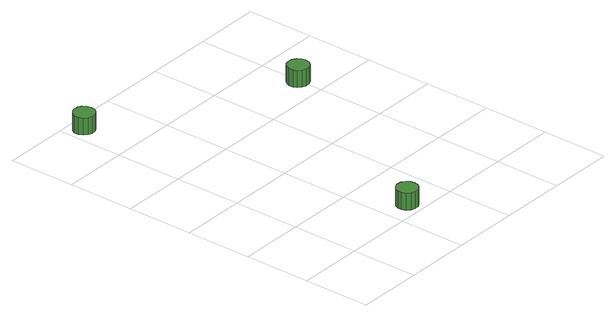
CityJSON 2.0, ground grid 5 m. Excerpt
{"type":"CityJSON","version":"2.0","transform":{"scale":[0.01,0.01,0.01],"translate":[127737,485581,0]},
"CityObjects":{
"tree1":{"type":"SolitaryVegetationObject","attributes":{"function":"something"},"geometry":[{"type":"MultiSurface","lod":"1","boundaries":[[[0,1,2,3,4,5,6,7,8,9,10,11,12,13,14]],[[15,16,17,18,19,20,21,22,23,24,25,26,27,28,29]],[[0,29,28,1]],[[1,28,27,2]],[[2,27,26,3]],[[3,26,25,4]],[[4,25,24,5]],[[5,24,23,6]],[[6,23,22,7]],[[7,22,21,8]],[[8,21,20,9]],[[9,20,19,10]],[[10,19,18,11]],[[11,18,17,12]],[[12,17,16,13]],[[13,16,15,14]],[[14,15,29,0]]]}]},
"tree2":{"type":"SolitaryVegetationObject","attributes":{"function":"something"},"geometry":[{"type":"MultiSurface","lod":"1","boundaries":[[[30,31,32,33,34,35,36,37,38,39,40,41,42,43,44]],[[45,46,47,48,49,50,51,52,53,54,55,56,57,58,59]],[[30,59,58,31]],[[31,58,57,32]],[[32,57,56,33]],[[33,56,55,34]],[[34,55,54,35]],[[35,54,53,36]],[[36,53,52,37]],[[37,52,51,38]],[[38,51,50,39]],[[39,50,49,40]],[[40,49,48,41]],[[41,48,47,42]],[[42,47,46,43]],[[43,46,45,44]],[[44,45,59,30]]]}]},
"tree3":{"type":"SolitaryVegetationObject","attributes":{"function":"something"},"geometry":[{"type":"MultiSurface","lod":"1","boundaries":[[[60,61,62,63,64,65,66,67,68,69,70,71,72,73,74]],[[75,76,77,78,79,80,81,82,83,84,85,86,87,88,89]],[[60,89,88,61]],[[61,88,87,62]],[[62,87,86,63]],[[63,86,85,64]],[[64,85,84,65]],[[65,84,83,66]],[[66,83,82,67]],[[67,82,81,68]],[[68,81,80,69]],[[69,80,79,70]],[[70,79,78,71]],[[71,78,77,72]],[[72,77,76,73]],[[73,76,75,74]],[[74,75,89,60]]]}]}
},
"vertices":[
[778,119,171],[772,152,171],[752,178,171],[723,195,171],[690,199,171],[659,188,171],[634,166,171],[621,136,171],[621,103,171],[634,72,171],[659,50,171],[690,40,171],[723,43,171],[752,60,171],[772,87,171],[772,87,42],[752,60,42],[723,43,42],[690,40,42],[659,50,42],[634,72,42],[621,103,42],[621,136,42],[634,166,42],[659,188,42],[690,199,42],[723,195,42],[752,178,42],[772,152,42],[778,119,42],
[198,2392,174],[191,2425,174],[172,2452,174],[143,2468,174],[110,2472,174],[79,2461,174],[54,2439,174],[40,2409,174],[40,2376,174],[54,2345,174],[79,2323,174],[110,2313,174],[143,2316,174],[172,2333,174],[191,2360,174],[191,2360,45],[172,2333,45],[143,2316,45],[110,2313,45],[79,2323,45],[54,2345,45],[40,2376,45],[40,2409,45],[54,2439,45],[79,2461,45],[110,2472,45],[143,2468,45],[172,2452,45],[191,2425,45],[198,2392,45],
[1570,1684,173],[1564,1716,173],[1544,1743,173],[1515,1760,173],[1482,1763,173],[1451,1753,173],[1426,1731,173],[1413,1700,173],[1413,1667,173],[1426,1637,173],[1451,1615,173],[1482,1604,173],[1515,1608,173],[1544,1624,173],[1564,1651,173],[1564,1651,44],[1544,1624,44],[1515,1608,44],[1482,1604,44],[1451,1615,44],[1426,1637,44],[1413,1667,44],[1413,1700,44],[1426,1731,44],[1451,1753,44],[1482,1763,44],[1515,1760,44],[1544,1743,44],[1564,1716,44],[1570,1684,44]
]}
